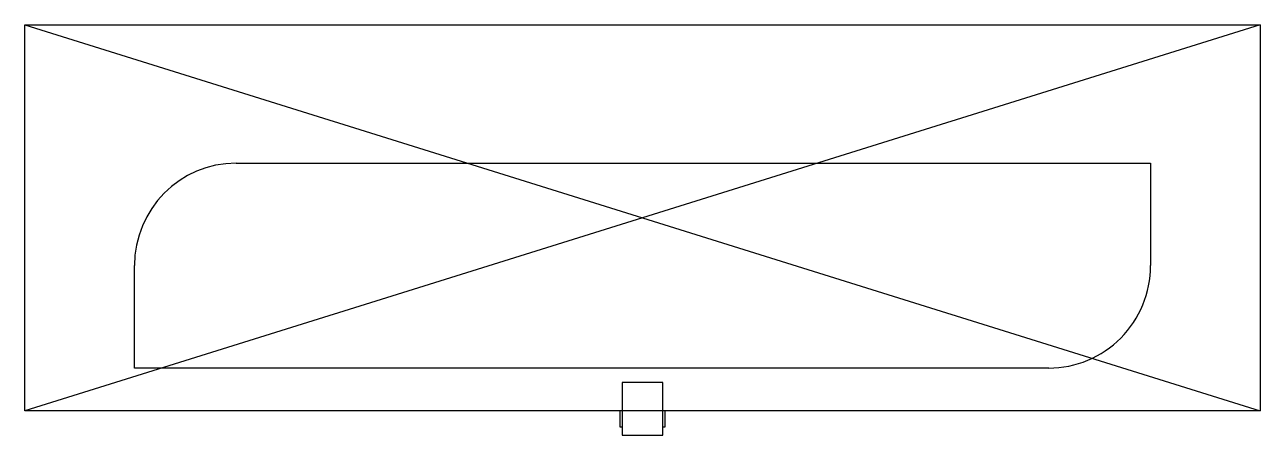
# Model space of a CAD drawing. Header units: millimetres. Extents: x -152 to 152, y -54 to 48.
import ezdxf

# ---------------------------------------------------------------- set-up
doc = ezdxf.new("R2010")
doc.units = ezdxf.units.MM
doc.layers.get('0').update_dxf_attribs({"linetype": 'CONTINUOUS'})

msp = doc.modelspace()

# ---------------------------------------------------------------- linework, layer by layer
for p, q in [((-152, 47.5), (152, 47.5)), ((-152, -47.5), (-152, 47.5)), ((-152, 47.5), (152, -47.5)), ((152, 47.5), (-152, -47.5)), ((152, 47.5), (152, -47.5)), ((-100, 13.41), (125, 13.41)), ((125, 13.41), (125, -11.77)), ((-125, -36.96), (-125, -11.77)), ((100, -36.96), (-125, -36.96)), ((152, -47.5), (-152, -47.5)), ((-5, -47.5), (-5, -53.5)), ((5, -53.5), (5, -47.5)), ((-5, -53.5), (5, -53.5))]:
    msp.add_line(p, q)
msp.add_lwpolyline([(-5, -40.5), (-5, -51.5), (-5.5, -51.5), (-5.5, -47.5), (-152, -47.5), (-152, 47.5), (152, 47.5), (152, -47.5), (5.5, -47.5), (5.5, -51.5), (5, -51.5), (5, -40.5)], close=True)
for centre, major_axis, start_param, end_param in [((-100, -11.77), (0, 25.19), 0, 1.570796), ((100, -11.77), (0, -25.19), 6.283185, 7.853982)]:
    msp.add_ellipse(centre, major_axis=major_axis, ratio=0.992546, start_param=start_param, end_param=end_param)

doc.saveas('drawing.dxf')
